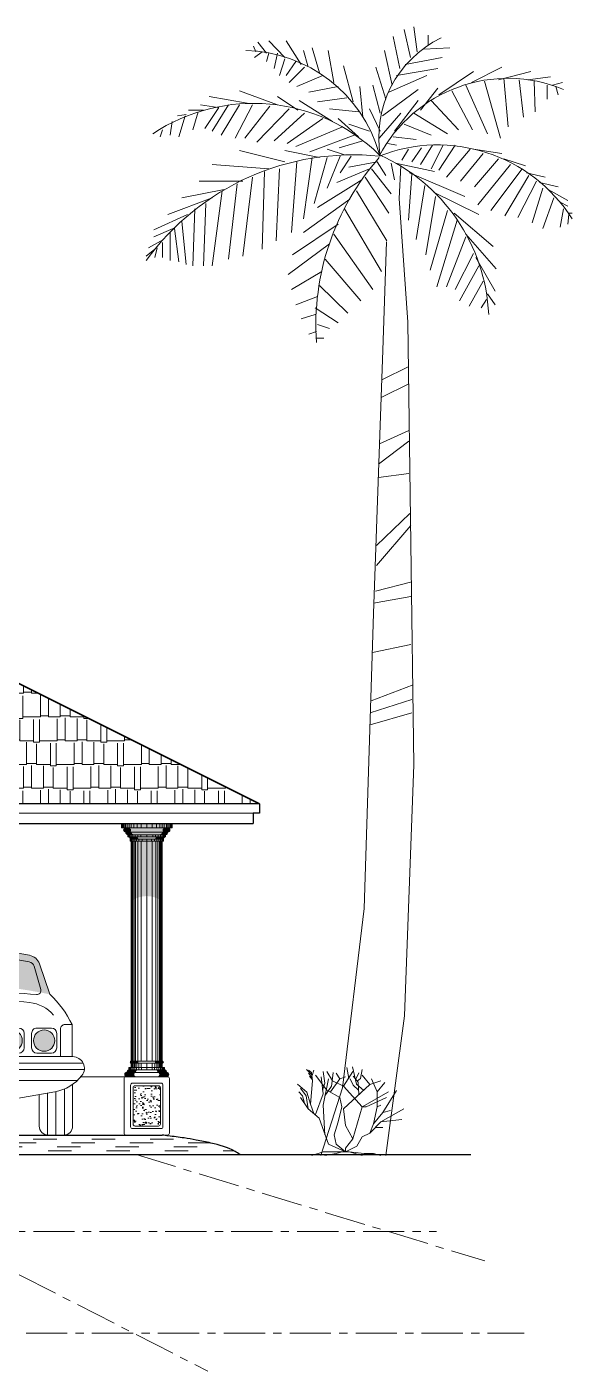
# Model space of a CAD drawing. Header units: centimetres. Extents: x 157 to 5401, y -672 to 3176.
# Drawn here: x 1930 to 2350, y 2072 to 3107 of the extents above; entities that cross this region are included whole.
import ezdxf

# ---------------------------------------------------------------- set-up
doc = ezdxf.new("R2010")
doc.units = ezdxf.units.CM
doc.linetypes.add('ACAD_ISO03W100', pattern=[30, 12, -18])
doc.linetypes.add('CENTERX2', pattern=[101.6, 63.5, -12.7, 12.7, -12.7])
doc.layers.get('0').update_dxf_attribs({"lineweight": 25})
for name, color, linetype, lineweight in [('1.000', 144, 'Continuous', 13), ('column', 56, 'Continuous', 5), ('FURNIT', 204, 'Continuous', 9), ('Hatch', 12, 'Continuous', 15), ('LANDSCAP', 112, 'Continuous', 15), ('Shadow', 250, 'Continuous', 5), ('Win', 5, 'Continuous', 20)]:
    doc.layers.add(name, color=color, linetype=linetype, lineweight=lineweight)

# ---------------------------------------------------------------- blocks, each defined once
blk = doc.blocks.new('Column With Base')
at = {"layer": 'FURNIT'}
h = blk.add_hatch(dxfattribs=at)
h.set_pattern_fill('AR-CONC', color=256, scale=0.05, style=0)
h.set_pattern_definition([(50, (-4297.6634, 11838.39), (9.1092334, -0.7969543), [0.9525, -10.4775]), (355, (-4297.663, 11838.39), (-1.762141, 9.552832), [0.762, -8.382]), (100.451, (-4296.904, 11838.324), (7.347125, 8.7558344), [0.8095, -8.9045]), (46.1842, (-4297.663, 11840.93), (13.553952, -2.102116), [1.42875, -15.71625]), (96.6356, (-4296.534, 11840.755), (11.870212, 12.371278), [1.21425, -13.35675]), (351.184, (-4297.663, 11840.93), (11.87023, 12.371256), [1.143, -12.573]), (21, (-4296.3934, 11840.295), (7.580744, -5.113276), [0.9525, -10.4775]), (326, (-4296.393, 11840.295), (3.0901014, 9.209398), [0.762, -8.382]), (71.4514, (-4295.762, 11839.869), (10.6708245, 4.096143), [0.8095, -8.9045]), (37.5, (-4297.6634, 11838.3903), (0.1544302, 4.22775194), [0, -8.2804, 0, -8.509, 0, -8.41375]), (7.5, (-4297.6634, 11838.3903), (3.3409831, 5.0090287), [0, -4.8514, 0, -8.0899, 0, -3.20675]), (327.5, (-4300.4955, 11838.3903), (6.7795298, -0.2864372), [0, -3.175, 0, -9.906, 0, -13.1445]), (317.5, (-4301.7655, 11838.3903), (7.406459, 1.2713246), [0, -4.1275, 0, -6.5786, 0, -9.3345])])
h.paths.add_polyline_path([(10.5, 36.5, 0.414214), (9, 38), (-9, 38, 0.414214), (-10.5, 36.5), (-10.5, 8.5, 0.414214), (-9, 7), (9, 7, 0.414214), (10.5, 8.5)])
for p, q in [((-18.9, 236.7), (-18.9, 240)), ((-18.2, 236.7), (-18.2, 240)), ((-17.3, 236.6), (-17.3, 240)), ((-16.3, 236.7), (-16.3, 240)), ((-15.1, 236.7), (-15.1, 240)), ((-13.5, 236.7), (-13.5, 240)), ((-12, 236.7), (-12, 240)), ((-10, 236.7), (-10, 240)), ((-7.4, 236.7), (-7.4, 240)), ((-4.3, 236.7), (-4.3, 240)), ((0, 240), (0, 236.7)), ((4.3, 236.7), (4.3, 240)), ((7.4, 236.7), (7.4, 240)), ((10, 236.7), (10, 240)), ((12, 236.7), (12, 240)), ((13.5, 236.7), (13.5, 240)), ((15.1, 236.7), (15.1, 240)), ((16.3, 236.7), (16.3, 240)), ((17.3, 236.6), (17.3, 240)), ((18.2, 236.7), (18.2, 240)), ((18.9, 236.7), (18.9, 240)), ((19.5, 236.7), (-19.5, 236.7)), ((-17.8, 235.4), (-12.3, 235.4)), ((-17.8, 234.6), (-12.3, 234.6)), ((-17.6, 235.9), (-13, 235.9)), ((-17.6, 234.1), (-13, 234.1)), ((-17.2, 236.3), (-12.6, 236.3)), ((-17.2, 233.7), (-12.6, 233.7)), ((-16.8, 236.5), (-12.3, 236.5)), ((-16.8, 233.5), (-12.3, 233.5)), ((16.2, 233.3), (-16.2, 233.3)), ((-16.1, 232.8), (-11.8, 232.8)), ((-15.8, 232.2), (-11.5, 232.2)), ((-15.5, 231.8), (-11.2, 231.8)), ((-15, 231.5), (-10.7, 231.5)), ((14.5, 231.3), (-14.5, 231.3)), ((14.5, 229.7), (-14.5, 229.7)), ((-14.3, 229.7), (-14.3, 231.3)), ((-13.7, 229.7), (-13.7, 231.3)), ((-13.3, 229.1), (-7.1, 229.1)), ((-13, 229.6), (-13, 231.3)), ((-13, 228.7), (-6.9, 228.7)), ((-12.9, 228.4), (-6.8, 228.4)), ((-12.8, 228.1), (-6.7, 228.1)), ((12.8, 228), (-12.8, 228)), ((-12.3, 226.3), (-12.3, 228)), ((-12, 229.7), (-12, 231.3)), ((-11.6, 226.3), (-11.6, 228)), ((-10.6, 229.7), (-10.6, 231.3)), ((-10.5, 226.3), (-10.5, 228)), ((-9.2, 226.3), (-9.2, 228)), ((-8.8, 229.7), (-8.8, 231.3)), ((-7.8, 226.3), (-7.8, 228)), ((-6.8, 229.7), (-6.8, 231.3)), ((-6, 226.3), (-6, 228)), ((-4.6, 229.7), (-4.6, 231.3)), ((-3.6, 226.3), (-3.6, 228)), ((0, 231.3), (0, 229.7)), ((0, 226.3), (0, 228)), ((3.6, 226.3), (3.6, 228)), ((4.6, 229.7), (4.6, 231.3)), ((6, 226.3), (6, 228)), ((12.8, 228.1), (6.7, 228.1)), ((6.8, 229.7), (6.8, 231.3)), ((12.9, 228.4), (6.8, 228.4)), ((13, 228.7), (6.9, 228.7)), ((13.3, 229.1), (7.1, 229.1)), ((7.8, 226.3), (7.8, 228)), ((8.8, 229.7), (8.8, 231.3)), ((9.2, 226.3), (9.2, 228)), ((10.5, 226.3), (10.5, 228)), ((10.6, 229.7), (10.6, 231.3)), ((15, 231.5), (10.7, 231.5)), ((15.5, 231.8), (11.2, 231.8)), ((15.8, 232.2), (11.5, 232.2)), ((11.6, 226.3), (11.6, 228)), ((16.1, 232.8), (11.8, 232.8)), ((12, 229.7), (12, 231.3)), ((16.8, 236.5), (12.3, 236.5)), ((17.8, 235.4), (12.3, 235.4)), ((17.8, 234.6), (12.3, 234.6)), ((16.8, 233.5), (12.3, 233.5)), ((12.3, 226.3), (12.3, 228)), ((17.2, 236.3), (12.6, 236.3)), ((17.2, 233.7), (12.6, 233.7)), ((17.6, 235.9), (13, 235.9)), ((17.6, 234.1), (13, 234.1)), ((13, 229.7), (13, 231.3)), ((13.7, 229.7), (13.7, 231.3)), ((14.3, 229.7), (14.3, 231.3)), ((-12.8, 226.3), (8.9, 226.3)), ((12.8, 226.3), (-12.8, 226.3)), ((12, 226.3), (-12, 226.3)), ((-11.4, 226.3), (-11.4, 57)), ((-10.7, 226.3), (-10.7, 57)), ((-9.7, 226.3), (-9.7, 57)), ((-8.6, 226.3), (-8.6, 57)), ((-6.9, 226.3), (-6.9, 57)), ((-4.3, 226.3), (-4.3, 57)), ((0, 226.3), (0, 57)), ((4.3, 226.3), (4.3, 57)), ((6.9, 226.3), (6.9, 57)), ((8.6, 226.3), (8.6, 57)), ((9.7, 226.3), (9.7, 57)), ((10.7, 226.3), (10.7, 57)), ((11.4, 226.3), (11.4, 57)), ((13.7, 52), (-13.7, 52)), ((-13.1, 50.3), (-13.1, 52)), ((-12.8, 56.2), (-6.6, 56.2)), ((-12.7, 56.6), (-6.5, 56.6)), ((-12.7, 55.7), (-6.5, 55.7)), ((-12.5, 56.9), (-6.3, 56.9)), ((-12.5, 55.5), (-6.3, 55.5)), ((-12.4, 50.3), (-12.4, 52)), ((12, 57), (-12, 57)), ((12, 57), (-12, 57)), ((10.3, 55.3), (-12, 55.3)), ((12, 55.3), (-12, 55.3)), ((-11.6, 50.3), (-11.6, 52)), ((-11.4, 52), (-11.4, 55.3)), ((-10.7, 52), (-10.7, 55.3)), ((-10.5, 50.3), (-10.5, 52)), ((-9.7, 52), (-9.7, 55.3)), ((-9.2, 50.3), (-9.2, 52)), ((-8.9, 52), (-8.9, 55.3)), ((-7.8, 50.3), (-7.8, 52)), ((-7.7, 52), (-7.7, 55.3)), ((-6.2, 52), (-6.2, 55.3)), ((-6, 50.3), (-6, 52)), ((-4.3, 52), (-4.3, 55.3)), ((-4.1, 50.3), (-4.1, 52)), ((0, 55.3), (0, 52)), ((0, 52), (0, 50.3)), ((4.1, 50.3), (4.1, 52)), ((4.3, 52), (4.3, 55.3)), ((6, 50.3), (6, 52)), ((6.2, 52), (6.2, 55.3)), ((12.5, 56.9), (6.3, 56.9)), ((12.5, 55.5), (6.3, 55.5)), ((12.7, 56.6), (6.5, 56.6)), ((12.7, 55.7), (6.5, 55.7)), ((12.8, 56.2), (6.6, 56.2)), ((7.7, 52), (7.7, 55.3)), ((7.8, 50.3), (7.8, 52)), ((8.9, 52), (8.9, 55.3)), ((9.2, 50.3), (9.2, 52)), ((9.7, 52), (9.7, 55.3)), ((10.5, 50.3), (10.5, 52)), ((10.7, 52), (10.7, 55.3)), ((11.4, 52), (11.4, 55.3)), ((11.6, 50.3), (11.6, 52)), ((12.4, 50.3), (12.4, 52)), ((13.1, 50.3), (13.1, 52)), ((-17, 47), (-9.8, 47)), ((-17, 46.3), (-9.8, 46.3)), ((-16.8, 47.5), (-9.6, 47.5)), ((-16.8, 45.8), (-9.6, 45.8)), ((-16.4, 47.9), (-9.3, 47.9)), ((-16.4, 45.4), (-9.3, 45.4)), ((-16, 48.2), (-9, 48.2)), ((-16, 45.1), (-9, 45.1)), ((-15.3, 48.9), (-8.3, 48.9)), ((15.3, 48.3), (-15.3, 48.3)), ((-15, 49.5), (-8.1, 49.5)), ((-14.6, 49.9), (-7.7, 49.9)), ((-14.1, 50.2), (-7.2, 50.2)), ((13.7, 50.3), (-13.7, 50.3)), ((14.1, 50.2), (7.2, 50.2)), ((14.6, 49.9), (7.7, 49.9)), ((15, 49.5), (8.1, 49.5)), ((15.3, 48.9), (8.3, 48.9)), ((16, 48.2), (9, 48.2)), ((16, 45.1), (9, 45.1)), ((16.4, 47.9), (9.3, 47.9)), ((16.4, 45.4), (9.3, 45.4)), ((16.8, 47.5), (9.6, 47.5)), ((16.8, 45.8), (9.6, 45.8)), ((17, 47), (9.8, 47)), ((17, 46.3), (9.8, 46.3))]:
    blk.add_line(p, q)
for points in [[(-11, 5), (11, 5, 0.414214), (12.5, 6.5), (12.5, 38.5, 0.414214), (11, 40), (-11, 40, 0.414214), (-12.5, 38.5), (-12.5, 6.5, 0.414214)], [(-9, 7), (9, 7, 0.414214), (10.5, 8.5), (10.5, 36.5, 0.414214), (9, 38), (-9, 38, 0.414214), (-10.5, 36.5), (-10.5, 8.5, 0.414214)]]:
    blk.add_lwpolyline(points, format="xyb", close=True, dxfattribs=at)
at = {"layer": 'Win'}
for p, q in [((19.5, 240), (-19.5, 240)), ((-19.5, 236.7), (-19.5, 240)), ((19.5, 236.7), (19.5, 240)), ((-14.5, 231.3), (-14.5, 229.7)), ((-12.8, 228), (-12.8, 226.3)), ((12.8, 228), (12.8, 226.3)), ((14.5, 231.3), (14.5, 229.7)), ((-12, 226.3), (-12, 57)), ((12, 226.3), (12, 57)), ((-13.7, 50.3), (-13.7, 52)), ((-12, 55.3), (-12, 52)), ((12, 55.3), (12, 52)), ((13.7, 50.3), (13.7, 52)), ((15.3, 45), (-15.3, 45))]:
    blk.add_line(p, q, dxfattribs=at)
blk.add_lwpolyline([(-16, 0), (16, 0, 0.414214), (17.5, 1.5), (17.5, 43.5, 0.414214), (16, 45), (-16, 45, 0.414214), (-17.5, 43.5), (-17.5, 1.5, 0.414214)], format="xyb", close=True, dxfattribs=at)
for centre, radius, start, end in [((-16.2, 235), 1.67, 90, 270), ((-14.1, 233.3), 2.05, 180.2903, 259.3208), ((-14.5, 228), 1.69, 0.7516, 89.2484), ((14.5, 228), 1.69, 90.7516, 179.2484), ((14.1, 233.3), 2.05, 280.6792, 359.7097), ((16.2, 235), 1.67, 270, 90), ((-12, 56.2), 0.833, 90, 270), ((12, 56.2), 0.833, 270, 90), ((-15.3, 46.7), 1.67, 90, 270), ((-13.3, 48.3), 2.04, 100.5765, 179.8123), ((13.3, 48.3), 2.04, 0.1877, 79.4235), ((15.3, 46.7), 1.67, 270, 90)]:
    blk.add_arc(centre, radius, start, end, dxfattribs=at)
blk = doc.blocks.new('CAR FRO')
h = blk.add_hatch(color=256)
h.paths.add_polyline_path([(-61.37, -60.27, 1.000001), (-75.05, -60.27, 1.000001)])
h.paths.add_polyline_path([(-54.18, -60.27, 1), (-40.49, -60.27, 1)])
h.paths.add_polyline_path([(54.18, -60.27, 1.000001), (40.49, -60.27, 1.000001)])
h.paths.add_polyline_path([(75.05, -60.27, 1.000001), (61.37, -60.27, 1.000001)])
for p, q in [((-71.85, -30.56), (-65.21, -11.05)), ((-66.07, -27.37), (-61.85, -12.6)), ((66.07, -27.37), (61.85, -12.6)), ((71.85, -30.56), (65.21, -11.05)), ((0, -41.7), (0, -35.49)), ((-81.64, -49.99), (-86.17, -49.99)), ((-86.17, -49.99), (-86.17, -70.56)), ((-36.9, -70.56), (-36.9, -49.99)), ((0, -58.08), (0, -46.43)), ((36.9, -70.56), (36.9, -49.99)), ((81.64, -49.99), (86.17, -49.99)), ((86.17, -49.99), (86.17, -70.56)), ((-78.65, -70.56), (-78.65, -52.97)), ((-76.26, -64.91), (-76.26, -55.64)), ((-72.85, -52.22), (-63.58, -52.22)), ((-60.16, -55.64), (-60.16, -64.91)), ((-55.38, -64.91), (-55.38, -55.64)), ((-51.97, -52.22), (-42.7, -52.22)), ((-39.29, -55.64), (-39.29, -64.91)), ((0, -58.08), (-36.9, -58.08)), ((0, -58.08), (36.9, -58.08)), ((39.29, -55.64), (39.29, -64.91)), ((51.97, -52.22), (42.7, -52.22)), ((55.38, -64.91), (55.38, -55.64)), ((60.16, -55.64), (60.16, -64.91)), ((72.85, -52.22), (63.58, -52.22)), ((76.26, -64.91), (76.26, -55.64)), ((78.65, -70.56), (78.65, -52.97)), ((-63.58, -68.32), (-72.85, -68.32)), ((-42.7, -68.32), (-51.97, -68.32)), ((0, -62.24), (-36.9, -62.24)), ((0, -66.4), (-36.9, -66.4)), ((0, -62.24), (36.9, -62.24)), ((0, -66.4), (36.9, -66.4)), ((42.7, -68.32), (51.97, -68.32)), ((63.58, -68.32), (72.85, -68.32)), ((0, -74.72), (-93.29, -74.72)), ((0, -70.56), (-86.57, -70.56)), ((-42.17, -102.38), (-42.17, -74.72)), ((-35.48, -74.72), (-35.48, -102.38)), ((0, -70.56), (86.57, -70.56)), ((0, -74.72), (93.29, -74.72)), ((35.48, -74.72), (35.48, -102.38)), ((42.17, -102.38), (42.17, -74.72)), ((-42.17, -78.88), (-94.03, -78.88)), ((-42.17, -85.83), (-89.6, -85.83)), ((0, -78.88), (-35.48, -78.88)), ((0, -85.83), (-35.48, -85.83)), ((-23.5, -103.04), (-23.5, -85.83)), ((0, -78.88), (35.48, -78.88)), ((0, -85.83), (35.48, -85.83)), ((23.5, -103.04), (23.5, -85.83)), ((42.17, -78.88), (94.03, -78.88)), ((42.17, -85.83), (89.6, -85.83)), ((-42.17, -98.86), (-75.12, -93.08)), ((23.5, -89.86), (0, -89.86)), ((42.17, -98.86), (75.12, -93.08)), ((-35.48, -102.38), (-42.17, -102.38)), ((-35.48, -98.86), (-23.5, -98.86)), ((-23.5, -103.04), (0, -103.04)), ((23.5, -103.04), (0, -103.04)), ((35.48, -98.86), (23.5, -98.86)), ((35.48, -102.38), (42.17, -102.38))]:
    blk.add_line(p, q)
at = {"linetype": 'Continuous'}
for p, q in [((-86.5, -115.16), (-86.5, -88.36)), ((-81.26, -120.9), (-81.26, -91.27)), ((-75.78, -120.9), (-75.78, -92.96)), ((-70.29, -120.9), (-70.29, -93.93)), ((-65.06, -94.85), (-65.06, -115.16)), ((-23.5, -89.86), (0, -89.86)), ((65.06, -94.85), (65.06, -115.16)), ((70.29, -120.9), (70.29, -93.93)), ((75.78, -120.9), (75.78, -92.96)), ((81.26, -120.9), (81.26, -91.27)), ((86.5, -115.16), (86.5, -88.36)), ((-70.8, -120.9), (-80.75, -120.9)), ((70.8, -120.9), (80.75, -120.9))]:
    blk.add_line(p, q, dxfattribs=at)
for centre in [(-68.21, -60.27), (-47.33, -60.27), (47.33, -60.27), (68.21, -60.27)]:
    blk.add_circle(centre, 6.84)
for centre, radius, start, end in [((0, -316.65), 316.65, 79.29305, 90), ((-57.27, -13.75), 8.38, 100.70696, 161.20413), ((0, -316.65), 316.65, 90, 100.70696), ((0, -331.83), 327.41, 90, 100.32387), ((0, -331.83), 327.41, 79.67612, 90), ((57.27, -13.75), 8.38, 18.79587, 79.29305), ((-57.95, -13.72), 4.06, 100.32387, 164.04833), ((57.95, -13.72), 4.06, 15.95167, 79.67612), ((-27.54, -78.23), 65.08, 132.90683, 154.28076), ((-63.52, -28.1), 2.65, 164.04833, 274.56743), ((0, -823.28), 795.07, 90, 94.56744), ((0, -599.07), 566.3, 90, 95.96879), ((-114.7, -122.67), 113.07, 40.31012, 51.26312), ((0, -823.28), 795.07, 85.43256, 90), ((0, -599.07), 566.3, 84.03122, 90), ((114.7, -122.67), 113.07, 128.73688, 139.68988), ((63.52, -28.1), 2.65, 265.43257, 15.95167), ((27.54, -78.23), 65.08, 25.71923, 47.09317), ((-56.45, -59.16), 23.45, 95.96879, 139.22852), ((-77.15, -62.91), 42.28, 17.793, 41.99791), ((77.15, -62.91), 42.28, 138.00209, 162.20699), ((56.45, -59.16), 23.45, 40.77149, 84.03122), ((-81.64, -52.97), 2.99, 0, 90), ((32.42, -52.88), 5.18, 139.68988, 199.07607), ((81.64, -52.97), 2.99, 90, 180.00001), ((-72.85, -55.64), 3.41, 90, 180.00001), ((-63.58, -55.64), 3.41, 0, 90), ((-51.97, -55.64), 3.41, 90, 180.00001), ((-42.7, -55.64), 3.41, 0, 90), ((42.7, -55.64), 3.41, 90, 180.00001), ((51.97, -55.64), 3.41, 0, 90), ((63.58, -55.64), 3.41, 90, 180.00001), ((72.85, -55.64), 3.41, 0, 90), ((-72.85, -64.91), 3.41, 180.00001, 270), ((-63.58, -64.91), 3.41, 270, 0.00001), ((-51.97, -64.91), 3.41, 180.00001, 270), ((-42.7, -64.91), 3.41, 270, 0.00001), ((42.7, -64.91), 3.41, 180.00001, 270), ((51.97, -64.91), 3.41, 270, 0), ((63.58, -64.91), 3.41, 180.00001, 270), ((72.85, -64.91), 3.41, 270, 0), ((-86.57, -78.07), 7.51, 90, 218.16755), ((86.57, -78.07), 7.51, 321.83245, 90), ((-70.24, -65.23), 28.28, 218.16755, 260.06044), ((70.24, -65.23), 28.28, 279.93957, 321.83245)]:
    blk.add_arc(centre, radius, start, end)
for centre, radius, start, end in [((-32.42, -52.88), 5.18, 340.92392, 40.31012), ((-80.75, -115.16), 5.75, 180.00001, 270), ((-70.8, -115.16), 5.75, 270, 0), ((70.8, -115.16), 5.75, 180.00001, 270), ((80.75, -115.16), 5.75, 270, 0)]:
    blk.add_arc(centre, radius, start, end, dxfattribs=at)
for points in [[(0, -89.86), (0, -85.83), (-23.5, -89.86), (-23.5, -85.83)], [(0, -89.86), (0, -85.83), (23.5, -89.86), (23.5, -85.83)]]:
    blk.add_solid(points)
blk = doc.blocks.new('Tree - palm elevation')
for p, q in [((-7.5, 199.68), (-7.5, 197.946)), ((-5.567, 196.707), (-4.987, 201.167)), ((-4.407, 195.716), (-3.247, 200.672)), ((-2.474, 193.733), (-1.315, 199.433)), ((-6.727, 197.202), (-11.366, 197.45)), ((-1.121, 190.759), (0.232, 196.955)), ((9.317, 191.255), (10.283, 196.955)), ((11.829, 192.99), (13.182, 197.45)), ((13.956, 194.229), (14.729, 196.955)), ((15.116, 194.477), (17.822, 198.689)), ((18.015, 195.716), (20.914, 198.689)), ((21.301, 196.459), (22.847, 198.441)), ((22.074, 196.707), (23.427, 195.716)), ((23.234, 196.707), (23.62, 197.698)), ((-3.441, 194.477), (-10.013, 195.716)), ((5.837, 187.786), (7.577, 194.229)), ((16.082, 194.972), (17.822, 192.494)), ((18.015, 195.468), (18.981, 192.494)), ((19.368, 196.459), (19.948, 193.733)), ((20.914, 196.459), (21.301, 194.972)), ((-25.283, 191.751), (-29.342, 192.246)), ((-20.064, 191.751), (-25.863, 193.238)), ((-23.737, 191.751), (-24.51, 185.06)), ((-21.031, 191.998), (-21.804, 183.325)), ((-15.232, 191.255), (-20.644, 193.981)), ((-9.433, 189.025), (-15.618, 193.238)), ((-1.894, 192.494), (-9.24, 193.733)), ((-0.541, 189.52), (-7.307, 192.494)), ((0.038, 188.281), (1.778, 193.981)), ((11.25, 192.494), (15.889, 190.512)), ((14.536, 193.981), (17.242, 191.255)), ((-29.729, 190.759), (-31.469, 191.255)), ((-30.309, 190.512), (-30.695, 189.025)), ((-28.763, 190.759), (-28.763, 188.281)), ((-26.443, 191.503), (-26.636, 186.051)), ((-17.551, 191.503), (-20.451, 181.343)), ((-14.265, 190.759), (-18.131, 182.086)), ((-11.753, 189.768), (-15.425, 182.83)), ((-6.147, 186.299), (-9.24, 190.264)), ((-5.76, 190.016), (0.618, 185.308)), ((1.005, 185.803), (2.358, 190.759)), ((4.098, 185.06), (4.678, 190.512)), ((8.544, 190.512), (13.763, 189.52)), ((19.368, 187.29), (26.133, 189.768)), ((-8.08, 188.034), (-12.912, 182.83)), ((-5.76, 188.034), (-1.508, 182.582)), ((6.997, 188.529), (12.216, 187.786)), ((9.51, 184.317), (15.502, 188.034)), ((15.695, 186.299), (19.368, 188.777)), ((20.721, 187.042), (25.167, 181.343)), ((23.814, 187.29), (26.907, 181.343)), ((24.78, 187.538), (31.546, 188.777)), ((26.133, 187.29), (29.419, 181.838)), ((28.066, 187.29), (30.966, 182.582)), ((29.999, 186.795), (33.092, 187.29)), ((-4.987, 185.803), (-10.979, 182.086)), ((-2.668, 185.803), (1.198, 181.343)), ((1.005, 182.582), (2.938, 186.547)), ((4.871, 186.051), (10.09, 186.547)), ((4.871, 181.591), (8.544, 184.812)), ((11.25, 184.812), (17.628, 180.352)), ((14.536, 185.803), (19.948, 180.847)), ((17.242, 186.547), (23.041, 180.599)), ((29.806, 186.795), (32.319, 183.078)), ((32.512, 186.299), (35.218, 186.299)), ((33.479, 186.051), (34.445, 182.83)), ((35.605, 185.556), (37.151, 185.308)), ((35.798, 185.308), (36.958, 181.591)), ((-3.247, 183.821), (-8.08, 181.838)), ((2.938, 182.582), (6.61, 183.821)), ((7.77, 183.325), (16.082, 179.856)), ((38.118, 184.317), (38.504, 181.838)), ((39.857, 182.83), (40.244, 181.591)), ((-12.332, 180.104), (-9.433, 175.643)), ((-10.206, 180.104), (-8.08, 175.891)), ((-8.273, 180.104), (-6.147, 176.635)), ((-1.315, 181.591), (-5.374, 181.095)), ((-0.348, 180.352), (-1.894, 180.104)), ((4.098, 180.847), (8.35, 179.608)), ((5.644, 181.838), (13.569, 178.865)), ((-21.031, 177.626), (-24.897, 176.387)), ((-15.618, 179.36), (-20.644, 178.617)), ((-20.064, 177.626), (-15.812, 172.67)), ((-17.358, 178.617), (-13.299, 173.661)), ((-15.038, 179.36), (-10.786, 174.404)), ((-6.34, 179.608), (-4.6, 177.13)), ((-4.021, 179.36), (-2.861, 177.378)), ((6.224, 178.121), (8.157, 175.148)), ((7.384, 178.369), (10.476, 179.36)), ((8.157, 178.121), (10.476, 172.422)), ((10.476, 177.874), (12.796, 169.696)), ((11.829, 177.874), (18.015, 179.113)), ((13.182, 177.874), (14.729, 166.97)), ((18.015, 177.13), (26.133, 179.113)), ((-25.09, 175.148), (-28.376, 174.404)), ((-24.317, 175.891), (-18.711, 168.457)), ((-22.191, 176.635), (-16.391, 169.448)), ((-4.214, 175.148), (-14.072, 170.935)), ((-1.701, 176.882), (-8.66, 175.396)), ((-2.668, 176.387), (-2.376, 170.594)), ((-0.928, 176.882), (-1.508, 173.909)), ((2.551, 175.891), (-0.928, 171.431)), ((1.585, 177.13), (0.038, 174.652)), ((1.585, 177.13), (6.61, 176.139)), ((2.938, 175.891), (8.737, 173.413)), ((15.889, 177.13), (16.855, 164.492)), ((18.981, 175.891), (19.561, 163.005)), ((20.914, 175.891), (30.966, 176.635)), ((21.688, 175.396), (22.074, 161.518)), ((-27.409, 173.413), (-30.695, 172.67)), ((-26.829, 173.661), (-23.544, 167.218)), ((-25.476, 174.652), (-21.224, 167.466)), ((-6.92, 172.917), (-5.374, 163.253)), ((-4.6, 174.9), (-4.021, 166.722)), ((3.711, 174.404), (-0.541, 167.961)), ((4.291, 173.909), (12.216, 168.953)), ((23.814, 174.404), (25.554, 160.279)), ((25.554, 173.661), (33.285, 173.661)), ((26.52, 173.165), (28.066, 159.784)), ((-28.956, 172.174), (-32.435, 170.192)), ((-29.922, 170.687), (-27.989, 165.235)), ((-27.989, 172.422), (-26.056, 166.227)), ((-8.466, 171.678), (-16.585, 167.713)), ((-8.853, 170.935), (-7.113, 160.527)), ((5.257, 171.926), (-0.155, 163.005)), ((6.417, 170.439), (14.729, 164.492)), ((28.839, 172.174), (36.378, 170.687)), ((29.226, 171.926), (30.966, 158.545)), ((30.966, 170.687), (38.891, 167.713)), ((-32.628, 167.961), (-33.208, 167.961)), ((-31.082, 169.944), (-32.435, 169.2)), ((-31.662, 168.705), (-31.082, 165.483)), ((-12.139, 167.961), (-19.098, 162.014)), ((-10.979, 168.457), (-7.887, 157.801)), ((7.384, 168.705), (0.812, 157.553)), ((32.126, 169.696), (32.512, 158.545)), ((34.058, 168.705), (34.445, 158.545)), ((-32.628, 167.713), (-32.435, 165.979)), ((-12.719, 166.722), (-9.046, 154.828)), ((8.544, 165.979), (16.662, 160.527)), ((35.412, 167.713), (41.404, 164.988)), ((36.378, 166.474), (35.605, 158.792)), ((-14.265, 164.244), (-19.678, 158.049)), ((-14.265, 163.749), (-10.786, 154.828)), ((9.317, 164.244), (2.358, 154.332)), ((37.731, 165.235), (36.958, 159.288)), ((37.924, 165.235), (41.404, 163.749)), ((38.504, 164.492), (38.504, 159.536)), ((39.664, 163.253), (42.37, 161.766)), ((-15.618, 160.775), (-12.332, 154.332)), ((10.09, 162.51), (17.435, 157.058)), ((39.857, 162.757), (39.857, 160.031)), ((40.824, 161.766), (41.21, 160.031)), ((41.21, 161.518), (42.757, 160.279)), ((-16.005, 160.031), (-19.484, 154.084)), ((-16.585, 158.545), (-13.106, 152.35)), ((10.863, 159.784), (4.484, 152.35)), ((-17.358, 155.819), (-14.845, 151.358)), ((11.443, 157.553), (16.855, 154.332)), ((-18.131, 153.589), (-19.484, 151.606)), ((11.829, 155.075), (6.804, 150.119)), ((-17.938, 152.597), (-16.972, 151.111)), ((12.603, 151.111), (8.544, 148.385)), ((12.216, 153.093), (16.082, 151.606)), ((12.603, 149.872), (15.116, 149.128)), ((12.216, 148.137), (10.09, 147.393)), ((12.409, 146.898), (13.763, 146.402)), ((12.409, 145.659), (11.056, 145.659)), ((-4.081, 140.645), (0.753, 138.261)), ((-4.081, 137.547), (0.753, 135.163)), ((-4.081, 129.205), (1.124, 126.821)), ((-4.081, 127.298), (1.31, 123.246)), ((-4.081, 121.578), (1.31, 120.863)), ((-4.267, 114.428), (1.682, 108.708)), ((-4.453, 112.283), (1.682, 105.133)), ((-4.639, 102.273), (1.868, 100.604)), ((-4.453, 99.651), (2.24, 98.459)), ((-4.453, 91.071), (2.426, 89.641)), ((-4.825, 83.921), (2.612, 81.061)), ((-4.639, 81.299), (2.797, 78.916)), ((-4.639, 78.916), (2.797, 76.771))]:
    blk.add_line(p, q)
for points in [[(-2.363, 170.553), (-3.88, 148.505), (-4.988, 69.634), (-3.325, 24.869), (0, 0)], [(-0.116, 162.848), (0.554, 143.532), (2.217, 96.635), (3.88, 44.054), (7.76, 12.079), (11.64, 0)]]:
    blk.add_lwpolyline(points)
for centre, radius, start, end in [((-18.427, 181.448), 19.715, 350.285, 64.11229), ((25.595, 171.567), 25.395, 91.40319, 163.882), ((-21.738, 166.094), 25.899, 27.67115, 112.5305), ((23.687, 155.341), 32.188, 56.19272, 134.3213), ((-9.259, 151.732), 28.386, 68.38311, 147.5322), ((14.394, 148.393), 32.752, 113.7592, 177.4133), ((5.828, 132.718), 45.639, 35.98777, 95.82273), ((-32.8, 147.923), 45.309, 356.1943, 41.37848)]:
    blk.add_arc(centre, radius, start, end)
blk = doc.blocks.new('Shrub - elevation')
for p, q in [((-12.471, 19.775), (-12.898, 22.044)), ((-11.28, 19.619), (-12.104, 21.184)), ((-11.433, 18.289), (-10.457, 22.749)), ((-8.16, 17.76), (-10.56, 21.6)), ((-9.48, 19.775), (-8.992, 22.592)), ((-7.2, 19.68), (-6.24, 21.12)), ((-5.086, 17.741), (-5.513, 21.34)), ((-5.28, 19.2), (-3.84, 21.6)), ((-3.377, 18.602), (-2.888, 21.575)), ((-0.508, 21.888), (-0.081, 20.558)), ((-0.203, 19.149), (0.102, 21.34)), ((-0.02, 20.01), (0.896, 21.105)), ((0.041, 20.714), (1.384, 22.044)), ((0.102, 21.34), (0.835, 21.888)), ((-16.8, 16.32), (-18.72, 18.72)), ((-14.88, 18.24), (-17.76, 19.2)), ((-16.8, 16.32), (-15.36, 19.68)), ((-14.88, 18.24), (-12.96, 20.64)), ((-8.16, 12), (-14.88, 18.24)), ((-13.325, 16.724), (-11.433, 18.289)), ((-12.96, 12.48), (-8.16, 17.76)), ((-11.677, 19.071), (-12.471, 19.775)), ((-12.043, 15.628), (-11.921, 18.836)), ((-11.982, 16.802), (-10.579, 18.054)), ((-11.921, 18.836), (-10.64, 20.401)), ((-10.579, 18.054), (-9.846, 19.697)), ((-7.2, 19.68), (-8.64, 20.16)), ((-8.16, 17.76), (-5.28, 19.2)), ((-4.8, 16.32), (-7.2, 19.68)), ((-3.377, 15.315), (-5.086, 17.819)), ((-2.88, 12.96), (-4.32, 19.68)), ((-3.84, 16.8), (-0.96, 20.64)), ((-2.766, 16.802), (-3.377, 18.602)), ((-2.88, 15.84), (-2.4, 20.16)), ((0.346, 13.203), (-0.203, 19.149)), ((-0.142, 19.384), (0.59, 20.401)), ((1.323, 16.254), (3.642, 18.289)), ((1.44, 15.36), (2.88, 17.28)), ((-18.24, 11.04), (-21.755, 16.655)), ((-12.96, 12.48), (-19.68, 16.32)), ((-13.92, 12.48), (-19.2, 14.88)), ((-16.8, 12.48), (-16.8, 16.32)), ((-7.68, 12.48), (-7.2, 14.88)), ((-7.2, 14.88), (-3.84, 16.8)), ((-0.96, 10.56), (-2.88, 15.84)), ((0.346, 13.203), (1.323, 16.254)), ((0.96, 12), (1.44, 15.36)), ((0.96, 12), (2.88, 14.88)), ((1.92, 13.44), (2.4, 15.36)), ((2.4, 15.36), (3.36, 16.32)), ((-17.76, 8.64), (-23.663, 11.961)), ((-18.24, 11.04), (-20.16, 11.52)), ((-15.84, 8.16), (-18.24, 11.04)), ((-16.8, 12.48), (-17.76, 12.96)), ((-15.84, 8.16), (-16.8, 12.48)), ((-12.96, 12.48), (-13.92, 12.48)), ((-10.56, 4.32), (-12.96, 12.48)), ((-8.64, 7.68), (-8.16, 12)), ((-6.72, 8.64), (-7.68, 12.48)), ((-3.36, 5.28), (-2.88, 12.96)), ((-1.92, 9.6), (0.96, 12)), ((-0.48, 10.8), (0.346, 13.203)), ((-17.76, 8.64), (-23.128, 9.222)), ((-16.32, 7.2), (-18.24, 7.2)), ((-14.88, 5.76), (-17.76, 8.64)), ((-14.88, 5.76), (-15.84, 8.16)), ((-10.56, 4.32), (-8.64, 7.68)), ((-5.76, 5.28), (-6.72, 8.64)), ((-4.32, 2.88), (-1.92, 9.6)), ((-12.96, 4.8), (-14.88, 5.76)), ((-11.52, 2.4), (-12.96, 4.8)), ((-8.64, 1.92), (-10.56, 4.32)), ((-6.24, 2.88), (-5.76, 5.28)), ((-15.84, 0.48), (-17.76, 0)), ((-13.44, 0.48), (-15.84, 0.48)), ((-9.6, 0.96), (-13.44, 0.48)), ((-9.6, 0.96), (-12.96, 0)), ((-8.64, 0.96), (-11.52, 2.4)), ((-9.6, 0.96), (-7.68, 0.96)), ((-8.64, 0.96), (-4.32, 2.88)), ((-8.64, 0.96), (-6.24, 2.88)), ((-8.64, 0.96), (-8.64, 1.92)), ((-8.64, 0.96), (-2.88, 0.96)), ((-7.68, 0.96), (-6.24, 0.48)), ((-6.24, 0.48), (-3.36, 0)), ((-2.88, 0.96), (0, 0))]:
    blk.add_line(p, q)

msp = doc.modelspace()

# ---------------------------------------------------------------- hatches: boundary and pattern name
at = {"layer": 'Hatch'}
h = msp.add_hatch(dxfattribs=at)
h.set_pattern_fill('AR-RSHKE', color=256, scale=0.06, style=0)
h.set_pattern_definition([(0, (171.593, 545.476), (38.862, 18.288), [9.144, -7.62, 10.668, -4.572, 13.716, -6.096]), (0, (180.737, 546.238), (38.862, 18.288), [7.62, -28.956, 6.096, -9.144]), (0, (199.025, 544.333), (38.862, 18.288), [4.572, -47.244]), (90, (171.593, 545.476), (-12.954, 18.288), [17.526, -55.626]), (90, (180.737, 545.476), (-12.954, 18.288), [17.145, -56.007]), (90, (188.357, 545.476), (-12.954, 18.288), [16.002, -57.15]), (90, (199.025, 544.333), (-12.954, 18.288), [17.526, -55.626]), (90, (203.597, 544.333), (-12.954, 18.288), [17.526, -55.626]), (90, (217.313, 545.476), (-12.954, 18.288), [16.764, -56.388])])
h.paths.add_polyline_path([(1710.1, 2663), (1710.1, 2654.5), (1710.1, 2649.5), (1720.1, 2649.5), (1720.1, 2644.5), (1715.1, 2644.5), (1715.1, 2639.5), (1710.1, 2639.5), (1710.1, 2581), (1786.6, 2581, -1), (1786.6, 2576), (1786.6, 2568.5), (1788.6, 2568.5), (1788.6, 2564.3, 0.347223), (1782.1, 2556), (1781.1, 2556), (1781.1, 2553.5), (1710.1, 2553.5), (1710.1, 2546), (1680.1, 2546), (1680.1, 2508.5), (2109.1, 2508.5), (1910.1, 2608), (1910.1, 2606), (1905.1, 2606), (1905.1, 2663)])
at = {"layer": 'Shadow'}
for points in [[(2038.3, 2490.2, -1), (2038.3, 2486.8, -0.359187), (2036.6, 2484.8), (2036.6, 2483.2, 0.40655), (2034.9, 2481.5), (2034.9, 2479.8), (2034.1, 2479.8), (2034.1, 2433.5, 0.339868), (2010.1, 2433.5), (2010.1, 2479.8), (2009.3, 2479.8), (2009.3, 2481.5, 0.40655), (2007.6, 2483.2), (2007.6, 2484.8, -0.359187), (2005.9, 2486.8, -1), (2005.9, 2490.2), (2002.6, 2490.2), (2002.6, 2493.5), (2041.6, 2493.5), (2041.6, 2490.2)], [(1936.5, 2389.7), (1931.8, 2392), (1896.7, 2396.9), (1861.2, 2398.6), (1825.8, 2396.9), (1800.1, 2393.6), (1790.6, 2392), (1785.9, 2389.7), (1783, 2385.3), (1775, 2361.9, -0.102467), (1947.4, 2361.9), (1943.5, 2373.6), (1939.5, 2385.3)]]:
    msp.add_hatch(color=256, dxfattribs=at).paths.add_polyline_path(points)

# ---------------------------------------------------------------- linework, layer by layer
at = {"color": 6, "lineweight": 35}
msp.add_line((2109.1, 2508.5), (1910.1, 2608), dxfattribs=at)
for p, q in [((2109.1, 2508.5), (1680.1, 2508.5)), ((2109.1, 2508.5), (2109.1, 2501.5)), ((2109.1, 2501.5), (2104.1, 2501.5)), ((2104.1, 2501.5), (2104.1, 2493.5)), ((1680.1, 2493.5), (2034.1, 2493.5)), ((2034.1, 2493.5), (2104.1, 2493.5)), ((1686.1, 2253.5), (2034.1, 2253.5)), ((1566.1, 2238.5), (2271.8, 2238.5))]:
    msp.add_line(p, q)
msp.add_spline([(2094.1, 2238.5), (2090.1, 2241), (2071.6, 2247.4), (2060.2, 2249.7), (2050.9, 2251.3), (2038.7, 2252.9), (2034.1, 2253.5)], degree=3)
at = {"layer": '1.000'}
for p, q in [((2104.1, 2501.5), (1680.1, 2501.5)), ((1971.5, 2298.5), (2006.1, 2298.5))]:
    msp.add_line(p, q, dxfattribs=at)
at = {"layer": 'FURNIT', "color": 176, "linetype": 'ACAD_ISO03W100', "ltscale": 1.5}
for p, q in [((1649, 2247.5), (2071.2, 2247.5)), ((1664.7, 2250.5), (2055.5, 2250.5)), ((1631.1, 2241.5), (2089.1, 2241.5)), ((1638, 2244.5), (2082.2, 2244.5))]:
    msp.add_line(p, q, dxfattribs=at)
at = {"layer": 'LANDSCAP', "linetype": 'CENTERX2', "ltscale": 0.5}
for p, q in [((1742.4, 2238.5), (2069.1, 2071.8)), ((2013.9, 2238.5), (2282.5, 2156.6)), ((156.8, 2179.4), (2245.3, 2179.4)), ((1167.1, 2101), (2313, 2101))]:
    msp.add_line(p, q, dxfattribs=at)

# ---------------------------------------------------------------- block references
at = {"layer": '1.000', "xscale": 1.200000000000728, "yscale": 1.200000000000728, "zscale": 1.200000000000728}
msp.add_blockref('CAR FRO', (1861.2, 2398.6), dxfattribs=at)
at = {"layer": 'column'}
msp.add_blockref('Column With Base', (2022.1, 2253.5), dxfattribs=at)
at = {"layer": 'LANDSCAP'}
for name, p, xscale, yscale, zscale in [('Tree - palm elevation', (2206.4, 2237.8), -4.319999999999709, 4.320000000000618, 4.319999999999999), ('Shrub - elevation', (2149.3, 2237.8), -3, 3, 3)]:
    msp.add_blockref(name, p, dxfattribs=dict(at, xscale=xscale, yscale=yscale, zscale=zscale))

doc.saveas('drawing.dxf')
